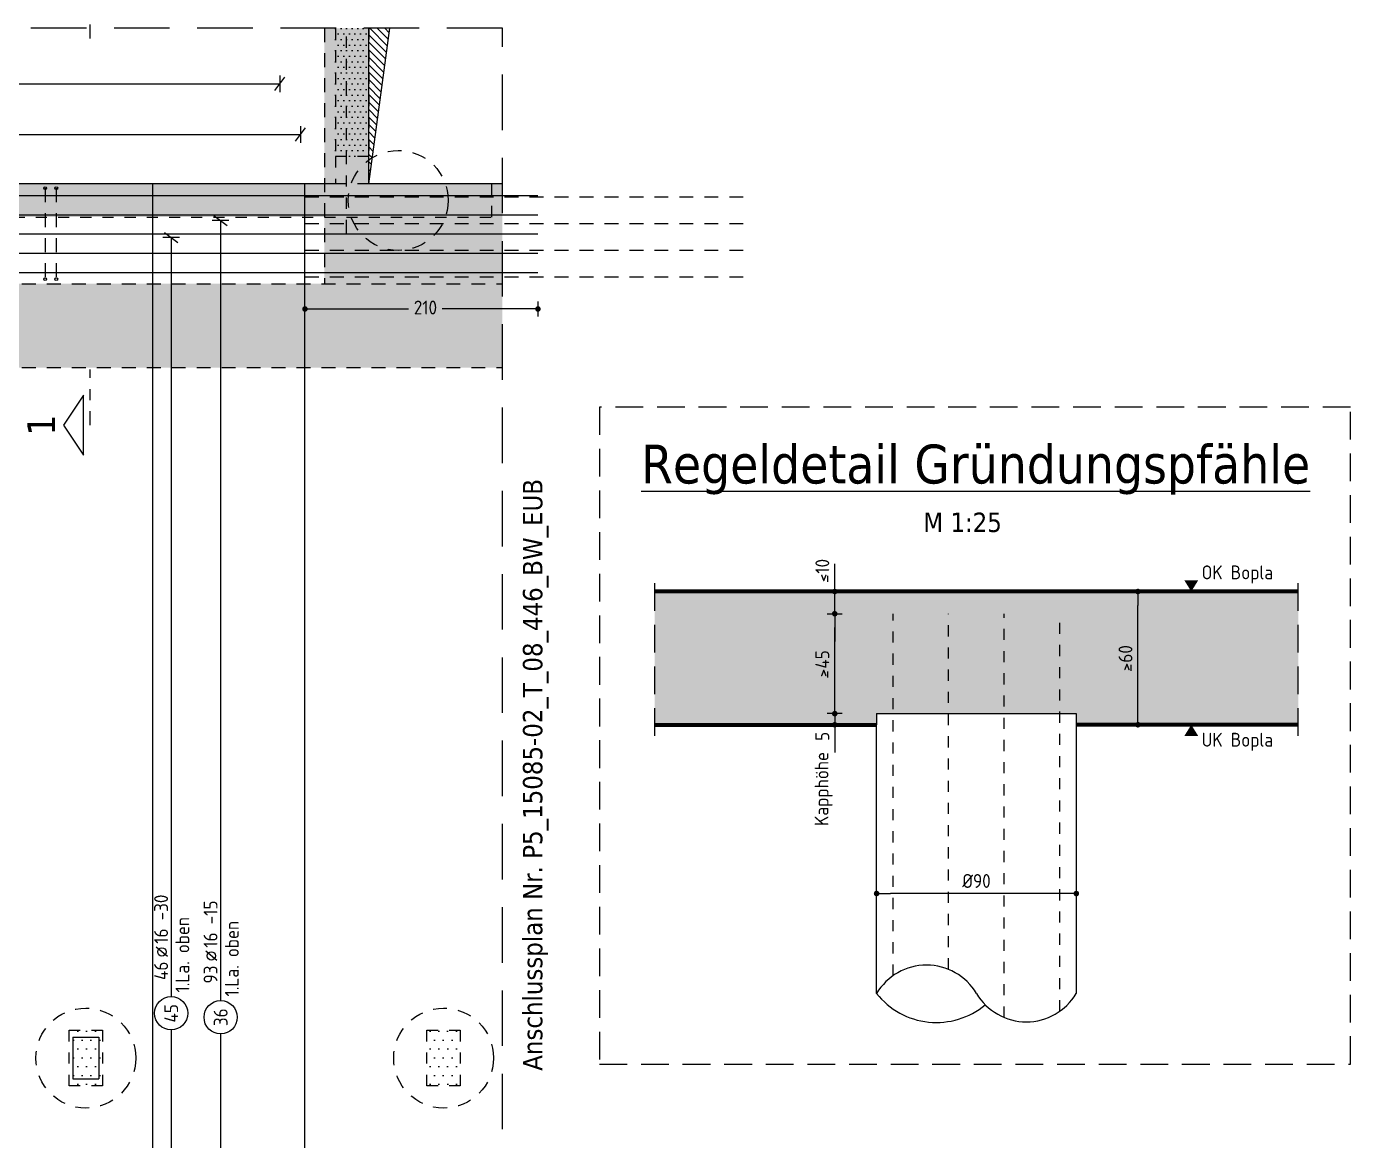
# Model space of a CAD drawing. Extents: x -59 to 99, y -34 to 56.
# Drawn here: x 37.49 to 49.43, y 32.56 to 42.6 of the extents above; entities that cross this region are included whole.
import ezdxf
from ezdxf.enums import TextEntityAlignment as Align

# ---------------------------------------------------------------- set-up
doc = ezdxf.new("R2010")
doc.units = 0
doc.header["$LTSCALE"] = 0.5
for name, pattern in [('AUSGEZOGEN', [1000.01, 1000, 0.01]), ('DASHED', [0.75, 0.5, -0.25]), ('DIVIDE2', [0.625, 0.25, -0.125, 0, -0.125, 0, -0.125]), ('DOT', [0.175, 0.05, -0.125]), ('GESTRICHELTX2', [1.5, 1, -0.5]), ('HIDDEN', [0.375, 0.25, -0.125]), ('HIDDEN2', [0.187, 0.125, -0.062]), ('PUNKT', [0.175, 0.05, -0.125]), ('STRICHLINIE', [0.75, 0.5, -0.25]), ('STRICHPUNKT2', [0.55, 0.25, -0.125, 0.05, -0.125]), ('VERDECKT', [0.375, 0.25, -0.125])]:
    doc.linetypes.add(name, pattern=pattern)
for name, color, linetype in [('AFB', 7, 'Continuous'), ('AFU', 7, 'Continuous'), ('BETON', 7, 'Continuous'), ('Brüstung 2.UG', 7, 'Continuous'), ('DETAIL', 7, 'Continuous'), ('DRUEBER', 7, 'Continuous'), ('grau_dunkel', 7, 'Continuous'), ('grau_hell', 7, 'Continuous'), ('grau_mittel', 7, 'Continuous'), ('Gründungspfähle', 7, 'Continuous'), ('HILFE', 7, 'Continuous'), ('koten', 7, 'Continuous'), ('MASSE', 7, 'Continuous'), ('OBJEKT', 7, 'Continuous'), ('RND', 7, 'Continuous'), ('RND-1', 7, 'Continuous'), ('SCHNITTE', 7, 'Continuous'), ('SCHRAFF', 7, 'Continuous'), ('SFP_Hilfe', 7, 'Continuous'), ('TEXT', 7, 'Continuous'), ('Verbau', 7, 'Continuous'), ('VERDECKT', 7, 'Continuous'), ('Versprung oberseitig', 7, 'Continuous')]:
    doc.layers.add(name, color=color, linetype=linetype)
doc.layers.add('NOPLOT', color=7, linetype='Continuous', plot=False)
doc.styles.add('helv', font='tahoma.ttf')
doc.styles.add('txt', font='isocp.shx')
doc.linetypes.add('AFU_50L', pattern='A,0.75,["/",Standard,S=0.2,R=0,X=-0.01,Y=-0.1],0.07,["/",Standard,S=0.2,R=0,X=-0.01,Y=-0.1],0.75', length=1.57)
doc.linetypes.add('ZICKZACK', pattern='A,0.0001,-0.2,[131,ltypeshp.shx,S=0.2,R=0,X=-0.2,Y=0],-0.4,[131,ltypeshp.shx,S=0.2,R=180,X=0.2,Y=0],-0.2', length=0.8001)
doc.dimstyles.new('DOT_I', dxfattribs={"dimscale": 0.5, "dimtxt": 0.25, "dimasz": 0.25, "dimexe": 0.1, "dimexo": 0.3, "dimgap": 0.1, "dimtad": 1, "dimdec": 3, "dimzin": 3, "dimtxsty": 'txt', "dimblk": 'DOT', "dimblk1": 'DOT', "dimblk2": 'DOT', "dimsah": 1, "dimcen": 0.1, "dimse1": 1, "dimse2": 1, "dimazin": 0, "dimtfac": 1, "dimtdec": 4, "dimtix": 1, "dimtmove": 2, "dimatfit": 3, "dimfxl": 0, "dimtvp": 1, "dimtolj": 1, "dimtzin": 0, "dimarcsym": 0})
pattern_1 = [(0, (20.53262, 3.144444), (0.0396875, 0.079375), [0, -0.079375])]

# ---------------------------------------------------------------- blocks, each defined once
blk = doc.blocks.new('lei_gre')
at = {"layer": 'RND', "color": 7, "linetype": 'Continuous'}
for p, q in [((-0.09, -0.12), (0.09, 0.12)), ((0, 0.15), (0, -0.15))]:
    blk.add_line(p, q, dxfattribs=at)
blk = doc.blocks.new('RND_LEI')
at = {"layer": 'RND', "color": 7, "linetype": 'Continuous'}
blk.add_line((1.022, 0.066), (1.19, 0.27), dxfattribs=at)
for centre, radius in [((0, 0), 0.3), ((1.106, 0.168), 0.075)]:
    blk.add_circle(centre, radius, dxfattribs=at)
at = {"layer": 'RND', "color": 7, "linetype": 'Continuous', "style": 'txt'}
blk.add_attdef('ANZ', text='', height=0.25, dxfattribs=at).set_placement((0.931, 0.057), align=Align.RIGHT)
for tag, p in [('DUM', (1.253, 0.057)), ('ABSTD', (1.674, 0.057)), ('POSTXT', (0.374, -0.327))]:
    blk.add_attdef(tag, p, '', height=0.25, dxfattribs=at)
blk.add_attdef('POSL', text='', height=0.25, dxfattribs=at).set_placement((0, 0), align=Align.MIDDLE)
blk = doc.blocks.new('DOT')
at = {"layer": 'MASSE', "color": 7, "linetype": 'Continuous'}
for p, q in [((0, 0), (-1, 0)), ((0, 0.54), (0, -0.54))]:
    blk.add_line(p, q, dxfattribs=at)
at = {"layer": 'MASSE', "color": 7, "linetype": 'Continuous', "const_width": 0.2}
blk.add_lwpolyline([(-0.1, 0, 1), (0.1, 0, 1)], format="xyb", close=True, dxfattribs=at)
blk = doc.blocks.new('*D53')
at = {"layer": 'Defpoints', "color": 0, "linetype": 'AUSGEZOGEN', "transparency": 16777216}
for p in [(40.003, 40.051), (40.003, 40.051), (42.103, 40.051)]:
    blk.add_point(p, dxfattribs=at)
at = {"layer": 'MASSE', "color": 0, "linetype": 'AUSGEZOGEN', "lineweight": -2, "transparency": 16777216}
for p, q in [((40.128, 40.051), (40.937, 40.051)), ((41.978, 40.051), (41.24, 40.051))]:
    blk.add_line(p, q, dxfattribs=at)
at = {"layer": 'MASSE', "color": 0, "linetype": 'AUSGEZOGEN', "lineweight": -2, "transparency": 16777216, "xscale": 0.125, "yscale": 0.125, "zscale": 0.125, "rotation": 180}
blk.add_blockref('DOT', (40.003, 40.051), dxfattribs=at)
at = {"layer": 'MASSE', "color": 0, "linetype": 'AUSGEZOGEN', "lineweight": -2, "transparency": 16777216, "xscale": 0.125, "yscale": 0.125, "zscale": 0.125}
blk.add_blockref('DOT', (42.103, 40.051), dxfattribs=at)
at = {"layer": 'MASSE', "color": 0, "linetype": 'AUSGEZOGEN', "transparency": 16777216, "insert": (41.089, 40.064), "char_height": 0.125, "attachment_point": 5, "style": 'txt'}
blk.add_mtext('\\A1;210', dxfattribs=at)
blk = doc.blocks.new('SCHN-1')
at = {"layer": 'SCHNITTE', "color": 5, "linetype": 'Continuous'}
blk.add_lwpolyline([(0.54, 0.125), (0, 0.485), (-0.54, 0.125)], close=True, dxfattribs=at)
at = {"layer": 'SCHNITTE', "color": 6, "linetype": 'Continuous', "style": 'helv'}
blk.add_attdef('SCHN-1', text='', height=0.5, dxfattribs=at).set_placement((0, 0.635), align=Align.CENTER)
blk = doc.blocks.new('okrd_u')
at = {"layer": 'koten', "color": 7, "linetype": 'Continuous'}
blk.add_solid([(-0.125, -0.202), (0.125, -0.202), (0, 0)], dxfattribs=at)
at = {"layer": 'koten', "style": 'txt'}
blk.add_attdef('OKRD', (0.25, -0.35), '', height=0.25, dxfattribs=at)
blk = doc.blocks.new('*D120')
at = {"layer": 'Defpoints', "color": 0, "linetype": 'AUSGEZOGEN', "transparency": 16777216}
for p in [(45.155, 34.786), (45.155, 34.786), (46.955, 34.786)]:
    blk.add_point(p, dxfattribs=at)
at = {"layer": 'MASSE', "color": 0, "linetype": 'AUSGEZOGEN', "lineweight": -2, "transparency": 16777216}
blk.add_line((46.83, 34.786), (45.28, 34.786), dxfattribs=at)
at = {"layer": 'MASSE', "color": 0, "linetype": 'AUSGEZOGEN', "lineweight": -2, "transparency": 16777216, "xscale": 0.125, "yscale": 0.125, "zscale": 0.125, "rotation": 180}
blk.add_blockref('DOT', (45.155, 34.786), dxfattribs=at)
at = {"layer": 'MASSE', "color": 0, "linetype": 'AUSGEZOGEN', "lineweight": -2, "transparency": 16777216, "xscale": 0.125, "yscale": 0.125, "zscale": 0.125}
blk.add_blockref('DOT', (46.955, 34.786), dxfattribs=at)
at = {"layer": 'MASSE', "color": 0, "linetype": 'AUSGEZOGEN', "lineweight": 70, "transparency": 16777216, "insert": (46.055, 34.899), "char_height": 0.125, "attachment_point": 5, "style": 'txt'}
blk.add_mtext('\\A1;%%C90', dxfattribs=at)
blk = doc.blocks.new('*D121')
at = {"layer": 'Defpoints', "color": 0, "linetype": 'AUSGEZOGEN', "transparency": 16777216}
for p in [(47.51, 37.506), (47.51, 37.506), (47.51, 36.306)]:
    blk.add_point(p, dxfattribs=at)
at = {"layer": 'MASSE', "color": 0, "linetype": 'AUSGEZOGEN', "lineweight": -2, "transparency": 16777216}
blk.add_line((47.51, 36.431), (47.51, 37.381), dxfattribs=at)
at = {"layer": 'MASSE', "color": 0, "linetype": 'AUSGEZOGEN', "lineweight": -2, "transparency": 16777216, "xscale": 0.125, "yscale": 0.125, "zscale": 0.125}
for p, rotation in [((47.51, 37.506), 90), ((47.51, 36.306), 270)]:
    blk.add_blockref('DOT', p, dxfattribs=dict(at, rotation=rotation))
at = {"layer": 'MASSE', "color": 0, "linetype": 'AUSGEZOGEN', "transparency": 16777216, "insert": (47.398, 36.906), "char_height": 0.125, "attachment_point": 5, "rotation": 90, "style": 'txt'}
blk.add_mtext('\\A1;>60', dxfattribs=at)
blk = doc.blocks.new('*D122')
at = {"layer": 'Defpoints', "color": 0, "linetype": 'AUSGEZOGEN', "transparency": 16777216}
for p in [(44.778, 36.406), (44.778, 36.306), (44.778, 36.306)]:
    blk.add_point(p, dxfattribs=at)
at = {"layer": 'MASSE', "color": 0, "linetype": 'AUSGEZOGEN', "lineweight": -2, "transparency": 16777216}
for p, q in [((44.778, 36.531), (44.778, 36.656)), ((44.778, 36.406), (44.778, 36.306)), ((44.778, 36.181), (44.778, 36.056))]:
    blk.add_line(p, q, dxfattribs=at)
at = {"layer": 'MASSE', "color": 0, "linetype": 'AUSGEZOGEN', "lineweight": -2, "transparency": 16777216, "xscale": 0.125, "yscale": 0.125, "zscale": 0.125}
for p, rotation in [((44.778, 36.406), 270), ((44.778, 36.306), 90)]:
    blk.add_blockref('DOT', p, dxfattribs=dict(at, rotation=rotation))
at = {"layer": 'MASSE', "color": 0, "linetype": 'AUSGEZOGEN', "transparency": 16777216, "insert": (44.666, 36.201), "char_height": 0.125, "attachment_point": 5, "rotation": 90, "style": 'txt'}
blk.add_mtext('\\A1;5', dxfattribs=at)
blk = doc.blocks.new('*D123')
at = {"layer": 'Defpoints', "color": 0, "linetype": 'AUSGEZOGEN', "transparency": 16777216}
for p in [(44.778, 37.306), (44.778, 37.306), (44.778, 36.406)]:
    blk.add_point(p, dxfattribs=at)
at = {"layer": 'MASSE', "color": 0, "linetype": 'AUSGEZOGEN', "lineweight": -2, "transparency": 16777216}
blk.add_line((44.778, 36.531), (44.778, 37.181), dxfattribs=at)
at = {"layer": 'MASSE', "color": 0, "linetype": 'AUSGEZOGEN', "lineweight": -2, "transparency": 16777216, "xscale": 0.125, "yscale": 0.125, "zscale": 0.125}
for p, rotation in [((44.778, 37.306), 90), ((44.778, 36.406), 270)]:
    blk.add_blockref('DOT', p, dxfattribs=dict(at, rotation=rotation))
at = {"layer": 'MASSE', "color": 0, "linetype": 'AUSGEZOGEN', "transparency": 16777216, "insert": (44.666, 36.856), "char_height": 0.125, "attachment_point": 5, "rotation": 90, "style": 'txt'}
blk.add_mtext('\\A1;>45', dxfattribs=at)
blk = doc.blocks.new('*D124')
at = {"layer": 'Defpoints', "color": 0, "linetype": 'AUSGEZOGEN', "transparency": 16777216}
for p in [(44.778, 37.506), (44.778, 37.506), (44.778, 37.306)]:
    blk.add_point(p, dxfattribs=at)
at = {"layer": 'MASSE', "color": 0, "linetype": 'AUSGEZOGEN', "lineweight": -2, "transparency": 16777216}
for p, q in [((44.778, 37.631), (44.778, 37.756)), ((44.778, 37.306), (44.778, 37.506)), ((44.778, 37.181), (44.778, 37.056))]:
    blk.add_line(p, q, dxfattribs=at)
at = {"layer": 'MASSE', "color": 0, "linetype": 'AUSGEZOGEN', "lineweight": -2, "transparency": 16777216, "xscale": 0.125, "yscale": 0.125, "zscale": 0.125}
for p, rotation in [((44.778, 37.506), 270), ((44.778, 37.306), 90)]:
    blk.add_blockref('DOT', p, dxfattribs=dict(at, rotation=rotation))
at = {"layer": 'MASSE', "color": 0, "linetype": 'AUSGEZOGEN', "transparency": 16777216, "insert": (44.666, 37.695), "char_height": 0.125, "attachment_point": 5, "rotation": 90, "style": 'txt'}
blk.add_mtext('\\A1;<10', dxfattribs=at)

msp = doc.modelspace()

# ---------------------------------------------------------------- hatches: boundary and pattern name
at = {"layer": 'Brüstung 2.UG', "linetype": 'DOT'}
h = msp.add_hatch(dxfattribs=at)
h.set_pattern_fill('DOTS', color=102, scale=0.8, double=1)
h.set_pattern_definition([(0, (-54.946376, 512.02772), (0.025, 0.05), [0, -0.05])])
h.paths.add_polyline_path([(40.57794, 42.57883), (40.27794, 42.57883), (40.27794, 41.42383), (40.57794, 41.42383)])
at = {"layer": 'grau_dunkel'}
msp.add_hatch(color=21, dxfattribs=at).paths.add_polyline_path([(41.78291, 40.27883), (41.78291, 41.17883), (40.57794, 41.17883), (40.57794, 42.57883), (40.17794, 42.57883), (40.17794, 40.27883)])
at = {"layer": 'grau_dunkel', "linetype": 'AUSGEZOGEN'}
h = msp.add_hatch(dxfattribs=at)
h.set_pattern_fill('ANSI31', color=21, scale=0.015, angle=90, style=0, double=1)
h.set_pattern_definition([(135, (-90.46747, 32.329214), (-0.03367596, -0.03367596), [])])
h.paths.add_polyline_path([(40.76846, 42.57883), (40.57794, 42.57883), (40.57794, 41.17883)])
at = {"layer": 'grau_hell'}
msp.add_hatch(color=9, dxfattribs=at).paths.add_polyline_path([(41.78291, 39.52383), (41.78291, 40.27883), (26.87794, 40.27883), (26.87794, 39.52383)])
at = {"layer": 'grau_mittel'}
msp.add_hatch(color=61, dxfattribs=at).paths.add_polyline_path([(48.95487, 36.30603), (48.95487, 37.50603), (43.15487, 37.50603), (43.15487, 36.30603), (45.15487, 36.30603), (45.15487, 36.40603), (46.95487, 36.40603), (46.95487, 36.30603)])
at = {"layer": 'SCHRAFF', "linetype": 'AUSGEZOGEN'}
h = msp.add_hatch(dxfattribs=at)
h.set_pattern_fill('DOTS', scale=0.05, double=1)
h.set_pattern_definition(pattern_1)
h.paths.add_polyline_path([(41.68794, 41.17883), (40.57794, 41.17883), (40.57794, 41.42383), (40.27794, 41.42383), (40.27794, 41.17883), (35.88794, 41.17883), (35.88794, 41.32883), (35.63794, 41.32883), (35.63794, 41.17883), (33.37794, 41.17883), (33.37794, 41.32883), (33.07794, 41.32883), (33.07794, 29.17883), (34.12794, 29.17883), (34.12794, 29.42883), (33.37794, 29.42883), (33.37794, 40.87883), (41.68794, 40.87883)])
h = msp.add_hatch(dxfattribs=at)
h.set_pattern_fill('DOTS', scale=0.05, double=1)
h.set_pattern_definition(pattern_1)
h.paths.add_polyline_path([(38.17794, 33.55383), (37.87794, 33.55383), (37.87794, 33.05383), (38.17794, 33.05383)])
h.paths.add_polyline_path([(41.40294, 33.55383), (41.10294, 33.55383), (41.10294, 33.05383), (41.40294, 33.05383)])

# ---------------------------------------------------------------- linework, layer by layer
at = {"layer": 'AFB', "color": 1, "linetype": 'DIVIDE2'}
for p, q in [((40.37794, 40.72883), (40.37794, 42.57883)), ((27.05294, 40.72883), (41.78291, 40.72883))]:
    msp.add_line(p, q, dxfattribs=at)
at = {"layer": 'AFU', "color": 8, "linetype": 'AFU_50L'}
msp.add_line((38.62794, 41.17883), (38.62794, 19.54883), dxfattribs=at)
at = {"layer": 'BETON', "color": 6, "linetype": 'AUSGEZOGEN', "lineweight": 70}
for p, q in [((48.95487, 37.50603), (43.15487, 37.50603)), ((43.15487, 36.30603), (45.15487, 36.30603)), ((48.95487, 36.30603), (46.95487, 36.30603))]:
    msp.add_line(p, q, dxfattribs=at)
at = {"layer": 'BETON', "color": 6, "linetype": 'AUSGEZOGEN'}
for p, q in [((45.15487, 36.40603), (45.15487, 36.30603)), ((46.95487, 36.40603), (46.95487, 36.30603))]:
    msp.add_line(p, q, dxfattribs=at)
msp.add_lwpolyline([(41.78291, 41.17883), (40.57794, 41.17883), (40.57794, 42.57883)], dxfattribs=at)
at = {"layer": 'Brüstung 2.UG', "color": 102, "linetype": 'DOT'}
for p, q in [((40.27794, 42.57883), (40.27794, 41.42383)), ((40.57794, 42.57883), (40.57794, 41.42383))]:
    msp.add_line(p, q, dxfattribs=at)
at = {"layer": 'DETAIL', "color": 102, "linetype": 'STRICHLINIE'}
msp.add_lwpolyline([(42.65707, 39.16652), (42.65707, 33.24972), (49.42607, 33.24972), (49.42607, 39.16652)], close=True, dxfattribs=at)
at = {"layer": 'DRUEBER', "color": 7, "linetype": 'PUNKT', "lineweight": -2}
msp.add_lwpolyline([(33.07794, 41.32883), (33.07794, 29.17883), (34.12794, 29.17883), (34.12794, 29.42883), (33.37794, 29.42883), (33.37794, 40.87883), (41.68794, 40.87883), (41.68794, 41.17883), (40.57794, 41.17883), (40.57794, 41.42383), (40.27794, 41.42383), (40.27794, 41.17883), (35.88794, 41.17883), (35.88794, 41.32883), (35.63794, 41.32883), (35.63794, 41.17883), (33.37794, 41.17883), (33.37794, 41.32883), (33.07794, 41.32883)], dxfattribs=at)
for points in [[(37.87794, 33.55383), (38.17794, 33.55383), (38.17794, 33.05383), (37.87794, 33.05383)], [(41.10294, 33.55383), (41.40294, 33.55383), (41.40294, 33.05383), (41.10294, 33.05383)]]:
    msp.add_lwpolyline(points, close=True, dxfattribs=at)
at = {"layer": 'grau_dunkel', "color": 21, "linetype": 'AUSGEZOGEN'}
msp.add_line((40.57794, 41.17883), (40.76846, 42.57883), dxfattribs=at)
at = {"layer": 'Gründungspfähle', "color": 171, "linetype": 'AUSGEZOGEN'}
for p, q in [((45.15487, 33.88559), (45.15487, 36.30603)), ((46.95487, 36.30603), (46.95487, 33.88559))]:
    msp.add_line(p, q, dxfattribs=at)
at = {"layer": 'Gründungspfähle', "color": 171, "linetype": 'VERDECKT'}
for centre in [(40.84384, 41.02883), (38.02794, 33.30383), (41.25294, 33.30383)]:
    msp.add_circle(centre, 0.45, dxfattribs=at)
at = {"layer": 'HILFE', "color": 102, "linetype": 'GESTRICHELTX2'}
for p, q in [((41.78291, 42.57883), (26.70604, 42.57883)), ((41.78291, 18.41278), (41.78291, 42.57883))]:
    msp.add_line(p, q, dxfattribs=at)
at = {"layer": 'MASSE', "color": 7, "linetype": 'AUSGEZOGEN'}
for p, q in [((44.71383, 37.64702), (44.71383, 37.59326)), ((44.71383, 36.78693), (44.71383, 36.73316)), ((47.44586, 36.84515), (47.44586, 36.79138))]:
    msp.add_line(p, q, dxfattribs=at)
at = {"layer": 'NOPLOT', "color": 191, "linetype": 'Continuous'}
msp.add_line((40.00294, 19.54883), (40.00294, 41.17883), dxfattribs=at)
at = {"layer": 'NOPLOT', "color": 191, "linetype": 'AUSGEZOGEN'}
for p, q in [((37.91094, 33.49083), (38.14494, 33.49083)), ((37.91094, 33.49083), (37.91094, 33.11683)), ((38.14494, 33.49083), (38.14494, 33.11683)), ((37.91094, 33.11683), (38.14494, 33.11683))]:
    msp.add_line(p, q, dxfattribs=at)
at = {"layer": 'OBJEKT', "color": 6, "linetype": 'ZICKZACK', "ltscale": 0.1}
msp.add_line((45.15487, 36.40603), (46.95487, 36.40603), dxfattribs=at)
at = {"layer": 'RND', "color": 7, "linetype": 'AUSGEZOGEN'}
for p, q in [((29.05595, 42.07895), (39.77807, 42.07895)), ((29.46292, 41.62306), (39.96278, 41.62306)), ((39.24332, 40.84879), (39.24332, 33.82162)), ((38.79743, 40.69398), (38.79743, 33.8571)), ((38.79743, 33.5571), (38.79743, 27.16833)), ((39.24332, 33.52162), (39.24332, 27.02505))]:
    msp.add_line(p, q, dxfattribs=at)
at = {"layer": 'RND', "color": 1, "linetype": 'AUSGEZOGEN'}
for points in [[(30.60294, 41.07326), (42.10294, 41.07326)], [(30.60294, 40.90012), (42.10294, 40.90012)], [(30.60294, 40.72698), (42.10294, 40.72698)], [(30.60294, 40.55384), (42.10294, 40.55384)], [(30.60294, 40.3807), (42.10294, 40.3807)]]:
    msp.add_lwpolyline(points, dxfattribs=at)
at = {"layer": 'RND', "color": 1, "linetype": 'HIDDEN'}
for points in [[(37.6622, 41.13883), (37.6622, 40.31883)], [(37.7622, 41.13883), (37.7622, 40.31883)]]:
    msp.add_lwpolyline(points, dxfattribs=at)
at = {"layer": 'RND', "color": 1, "linetype": 'HIDDEN2'}
for points in [[(45.30487, 34.04657), (45.30487, 37.30603)], [(45.80186, 34.10247), (45.80186, 37.30603)], [(46.30596, 33.66949), (46.30596, 37.30603)], [(46.80487, 33.72461), (46.80487, 37.30603)]]:
    msp.add_lwpolyline(points, dxfattribs=at)
at = {"layer": 'RND', "color": 7, "linetype": 'AUSGEZOGEN'}
for centre in [(37.6622, 41.13883), (37.7622, 41.13883), (37.6622, 40.31883), (37.7622, 40.31883)]:
    msp.add_circle(centre, 0.0125, dxfattribs=at)
at = {"layer": 'RND-1', "color": 1, "linetype": 'HIDDEN'}
for points in [[(40.00294, 41.06134), (44.00623, 41.06134)], [(40.00294, 40.821), (44.00623, 40.821)], [(40.00294, 40.58066), (44.00623, 40.58066)], [(40.00294, 40.34032), (44.00623, 40.34032)]]:
    msp.add_lwpolyline(points, dxfattribs=at)
at = {"layer": 'SCHNITTE', "color": 5, "linetype": 'STRICHPUNKT2'}
for p, q in [((38.06852, 42.48811), (38.06852, 42.98811)), ((38.06852, 39.00468), (38.06852, 39.50468))]:
    msp.add_line(p, q, dxfattribs=at)
at = {"layer": 'SFP_Hilfe', "color": 102, "linetype": 'DASHED'}
for p, q in [((43.15487, 36.20603), (43.15487, 37.60603)), ((48.95487, 36.20603), (48.95487, 37.60603))]:
    msp.add_line(p, q, dxfattribs=at)
at = {"layer": 'Verbau', "color": 171}
for centre, radius, start, end in [((45.60487, 33.61665), 0.52424, 30.864818, 149.135182), ((45.69411, 34.31183), 0.68735, 218.324366, 309.81071), ((46.50487, 34.15453), 0.52424, 210.864818, 329.135182)]:
    msp.add_arc(centre, radius, start, end, dxfattribs=at)
at = {"layer": 'VERDECKT', "color": 7, "linetype": 'VERDECKT'}
for p, q in [((40.17794, 42.57883), (40.17794, 40.27883)), ((26.87794, 40.27883), (41.78291, 40.27883)), ((26.87794, 39.52383), (41.78291, 39.52383))]:
    msp.add_line(p, q, dxfattribs=at)
at = {"layer": 'Versprung oberseitig', "color": 1, "linetype": 'HIDDEN2'}
msp.add_line((40.57794, 41.17883), (27.17794, 41.17883), dxfattribs=at)

# ---------------------------------------------------------------- block references
at = {"layer": 'koten', "color": 7}
ref = msp.add_blockref('okrd_u', (47.99095, 37.50603), dxfattribs=dict(at, xscale=-0.5, yscale=0.5, zscale=0.5, rotation=180))
ref.add_attrib('OKRD', 'OK Bopla', (48.08443, 37.61595), dxfattribs={"layer": '0', "color": 0, "linetype": 'ByBlock', "height": 0.125, "style": 'txt'})
ref = msp.add_blockref('okrd_u', (47.99095, 36.30603), dxfattribs=dict(at, xscale=0.5, yscale=0.5, zscale=0.5))
ref.add_attrib('OKRD', 'UK Bopla', (48.08443, 36.10861), dxfattribs={"layer": '0', "color": 0, "linetype": 'ByBlock', "height": 0.125, "style": 'txt'})
at = {"layer": 'RND', "color": 7, "linetype": 'AUSGEZOGEN', "xscale": 0.5, "yscale": 0.5, "zscale": 0.5}
for p in [(39.77807, 42.07895), (39.96278, 41.62306)]:
    msp.add_blockref('lei_gre', p, dxfattribs=at)
at = {"layer": 'RND', "color": 7, "linetype": 'AUSGEZOGEN', "xscale": 0.5, "yscale": 0.5, "zscale": 0.5, "rotation": 270}
for p in [(39.24332, 40.84879), (38.79743, 40.69398)]:
    msp.add_blockref('lei_gre', p, dxfattribs=at)
at = {"layer": 'RND', "color": 7, "linetype": 'AUSGEZOGEN', "xscale": 0.5, "yscale": 0.5, "zscale": 0.5, "rotation": 90}
for p, values in [((38.79743, 33.7071), {'POSL': '45', 'DUM': '16', 'ANZ': '46', 'ABSTD': '-30', 'POSTXT': '1.La. oben'}), ((39.24332, 33.67162), {'POSL': '36', 'DUM': '16', 'ANZ': '93', 'ABSTD': '-15', 'POSTXT': '1.La. oben'})]:
    msp.add_blockref('RND_LEI', p, dxfattribs=at).add_auto_attribs(values)
at = {"layer": 'SCHNITTE', "color": 5, "linetype": 'STRICHPUNKT2', "xscale": 0.5, "yscale": 0.5, "zscale": 0.5, "rotation": 90}
msp.add_blockref('SCHN-1', (38.06852, 39.00468), dxfattribs=at).add_auto_attribs({'SCHN-1': '1'})

# ---------------------------------------------------------------- texts
at = {"layer": 'TEXT', "color": 5, "linetype": 'AUSGEZOGEN', "style": 'helv'}
msp.add_text('%%URegeldetail Gründungspfähle', height=0.35, dxfattribs=at).set_placement((43.03226, 38.47947))
at = {"layer": 'TEXT', "color": 1, "linetype": 'AUSGEZOGEN', "style": 'helv'}
msp.add_text('Anschlussplan Nr. P5_15085-02_T_08_446_BW_EUB', height=0.175, rotation=90, dxfattribs=at).set_placement((42.14251, 33.18956))
msp.add_text('M 1:25', height=0.175, dxfattribs=at).set_placement((45.57638, 38.04197))
at = {"layer": 'TEXT', "color": 7, "linetype": 'AUSGEZOGEN', "lineweight": 70, "style": 'txt'}
msp.add_text('Kapphöhe', height=0.125, rotation=90, dxfattribs=at).set_placement((44.72142, 35.39415))

# ---------------------------------------------------------------- dimensions: what is measured, and where the dimension line sits
at = {"layer": 'MASSE', "color": 7, "linetype": 'AUSGEZOGEN'}
dim = msp.add_linear_dim(base=(40.00294, 40.05098), p1=(42.10294, 40.05098), p2=(40.00294, 40.05098), dimstyle='DOT_I', override={"dimdec": 0, "dimlfac": 100}, dxfattribs=at)
dim.commit()
dim.dimension.update_dxf_attribs({"geometry": '*D53', "text_midpoint": (41.08871, 40.0643), "dimtype": 160})
dim = msp.add_linear_dim(base=(44.77811, 37.50603), p1=(44.77811, 37.30603), p2=(44.77811, 37.50603), angle=90, text='<<>', dimstyle='DOT_I', override={"dimdec": 0, "dimlfac": 50}, dxfattribs=at)
dim.commit()
dim.dimension.update_dxf_attribs({"geometry": '*D124', "text_midpoint": (44.66561, 37.69548), "dimtype": 160})
for base, p1, p2, picture, middle in [((47.51015, 37.50603), (47.51015, 36.30603), (47.51015, 37.50603), '*D121', (47.39765, 36.90603)), ((44.77811, 37.30603), (44.77811, 36.40603), (44.77811, 37.30603), '*D123', (44.66561, 36.85603))]:
    dim = msp.add_linear_dim(base=base, p1=p1, p2=p2, angle=90, text='><>', dimstyle='DOT_I', override={"dimdec": 0, "dimlfac": 50}, dxfattribs=at)
    dim.commit()
    dim.dimension.update_dxf_attribs({"geometry": picture, "text_midpoint": middle})
dim = msp.add_linear_dim(base=(44.77811, 36.30603), p1=(44.77811, 36.40603), p2=(44.77811, 36.30603), angle=90, dimstyle='DOT_I', override={"dimdec": 0, "dimlfac": 50}, dxfattribs=at)
dim.commit()
dim.dimension.update_dxf_attribs({"geometry": '*D122', "text_midpoint": (44.66561, 36.20101), "dimtype": 160})
at = {"layer": 'MASSE', "color": 7, "linetype": 'AUSGEZOGEN', "lineweight": 70}
dim = msp.add_linear_dim(base=(45.15487, 34.78622), p1=(46.95487, 34.78622), p2=(45.15487, 34.78622), text='%%C<>', dimstyle='DOT_I', override={"dimdec": 0, "dimlfac": 50}, dxfattribs=at)
dim.commit()
dim.dimension.update_dxf_attribs({"geometry": '*D120', "text_midpoint": (46.05487, 34.89872)})

doc.saveas('drawing.dxf')
